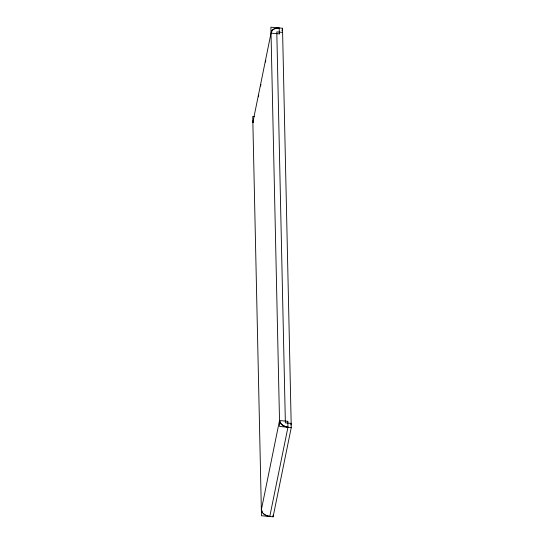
<?xml version="1.0" encoding="UTF-8"?>
<svg xmlns="http://www.w3.org/2000/svg" width="544" height="544" viewBox="0 0 544 544"><rect width="100%" height="100%" fill="white"/><g stroke="black" fill="none" stroke-linecap="round" stroke-linejoin="round"><path stroke-width="0.82" d="M258.407 96.812L258.747 95.159M260.596 86.068L260.93 84.415M265.472 62.098L265.805 60.445M282.01 30.729L282.52 28.254L270.898 27.2L279.643 426.482L291.264 427.536L273.102 516.8L261.48 515.746L252.736 116.464L254.395 116.613M290.836 425.027L291.176 423.375L285.362 422.851L276.794 31.885L282.608 32.409M282.52 28.254L291.264 427.536M273.068 515.1L273.102 516.8M269.776 516.263A8.051 5.637 11.5 0 1 267.913 515.936M267.308 515.76A8.051 5.637 11.5 0 1 266.723 515.549M266.145 515.311A8.051 5.637 11.5 0 1 265.594 515.046M265.071 514.746A8.051 5.637 11.5 0 1 264.574 514.427M264.105 514.08A8.051 5.637 11.5 0 1 263.282 513.325M262.609 512.502A8.051 5.637 11.5 0 1 262.113 511.632M261.936 511.19A8.051 5.637 11.5 0 1 261.684 509.837M253.198 122.434A8.051 5.637 11.5 0 1 253.212 121.992M279.194 27.955A8.391 5.868 11.5 0 0 271.028 33.143L252.865 122.407A8.391 5.868 11.5 0 1 253.708 119.789M279.514 420.539L261.351 509.803A8.391 5.868 11.5 0 0 269.783 516.501L287.946 427.237A8.391 5.868 11.5 0 1 279.514 420.539M279.324 33.891L271.361 33.17A8.051 5.637 11.5 0 1 279.201 28.193L279.324 33.891M287.817 421.294L279.847 420.573A8.051 5.637 11.5 0 0 287.939 426.999L287.817 421.294"/></g></svg>
